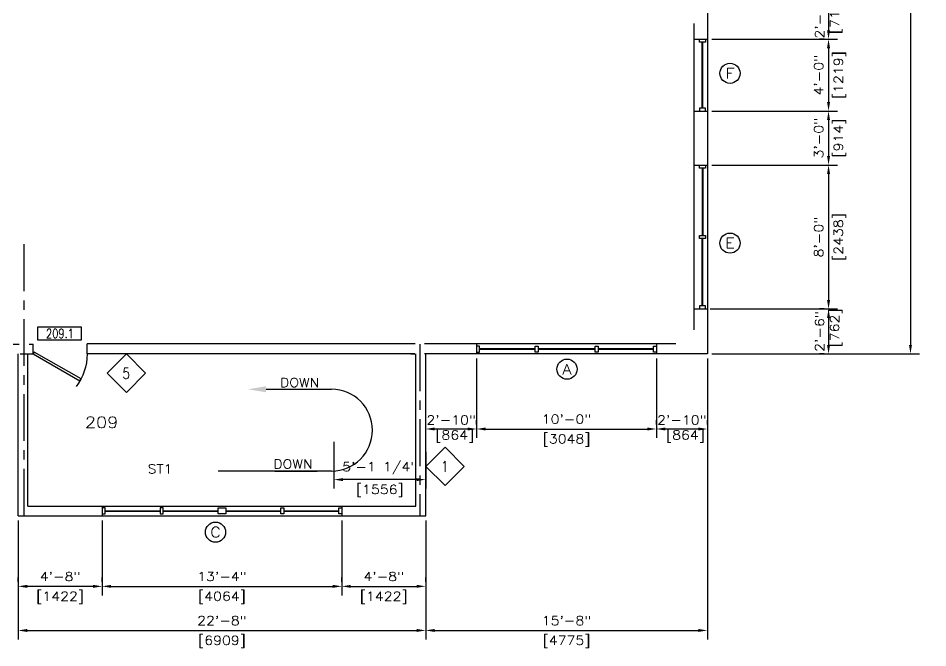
# Model space of a CAD drawing. Header units: inches. Extents: x -57 to 2699, y 7 to 1793.
# Drawn here: x 2092 to 2699, y 287 to 707 of the extents above; entities that cross this region are included whole.
import ezdxf
from ezdxf.enums import TextEntityAlignment as Align

# ---------------------------------------------------------------- set-up
doc = ezdxf.new("R2010")
doc.units = ezdxf.units.IN
doc.header["$MEASUREMENT"] = 0
doc.linetypes.add('CENTER', pattern=[2, 1.25, -0.25, 0.25, -0.25])
for name, color, linetype in [('Architectural_Floor_Plan_Door', 175, 'Continuous'), ('Architectural_Floor_Plan_Wall', 152, 'Continuous'), ('Architectural_Plan_Center', 134, 'CENTER'), ('Architectural_Plan_Dim', 40, 'Continuous'), ('Architectural_Plan_Text1', 40, 'Continuous'), ('Architectural_Plan_WinSec', 40, 'Continuous'), ('L11', 11, 'Continuous'), ('L133', 133, 'Continuous'), ('L4', 150, 'Continuous'), ('Section_SteelAngle', 40, 'Continuous'), ('TEXT2', 94, 'Continuous')]:
    doc.layers.add(name, color=color, linetype=linetype)
doc.styles.add('ROMANS-115', font='romans.shx', dxfattribs={"width": 1.15})
doc.styles.add('ROMANS-80', font='romans.shx', dxfattribs={"width": 0.8})
doc.styles.add('ROMANS80', font='romans.shx', dxfattribs={"width": 0.8})
doc.dimstyles.new('116-ROMANS-115-PS', dxfattribs={"dimscale": 96, "dimtxt": 0.0625, "dimasz": 0.0625, "dimexe": 0.0625, "dimexo": 0.03125, "dimgap": 0.03125, "dimtad": 1, "dimdec": 3, "dimrnd": 0.125, "dimzin": 1, "dimdsep": 46, "dimlunit": 4, "dimtxsty": 'ROMANS-115', "dimcen": 0.125, "dimclrd": 256, "dimclre": 256, "dimclrt": 256, "dimadec": 0, "dimazin": 0, "dimtfac": 1, "dimtdec": 3, "dimtofl": 0, "dimtmove": 0, "dimatfit": 0, "dimfxl": 1, "dimfrac": 2, "dimtolj": 1, "dimtzin": 0, "dimarcsym": 0})

# ---------------------------------------------------------------- blocks, each defined once
blk = doc.blocks.new('Door - Left Hung 36 in.')
blk.add_lwpolyline([(0.75, -1.3), (0, 0), (31.18, 18), (31.93, 16.7)], close=True)
blk.add_arc((0, 0), 36, 0, 37.31013)
blk = doc.blocks.new('*D232')
at = {"layer": 'Architectural_Plan_Dim', "lineweight": -2, "transparency": 16777216}
for p, q in [((2555.34, 1563.01), (2693.89, 1563.01)), ((2687.89, 1557.01), (2687.89, 489.01)), ((2555.34, 483.01), (2693.89, 483.01))]:
    blk.add_line(p, q, dxfattribs=at)
at = {"layer": 'Architectural_Plan_Dim', "transparency": 16777216}
for points in [[(2686.89, 1557.01), (2688.89, 1557.01), (2687.89, 1563.01)], [(2686.89, 489.01), (2688.89, 489.01), (2687.89, 483.01)]]:
    blk.add_solid(points, dxfattribs=at)
at = {"layer": 'DEFPOINTS', "color": 0, "transparency": 16777216}
for p in [(2552.34, 1563.01), (2552.34, 483.01), (2687.89, 483.01)]:
    blk.add_point(p, dxfattribs=at)
at = {"layer": 'Architectural_Plan_Dim', "transparency": 16777216, "char_height": 6, "attachment_point": 5, "rotation": 90, "style": 'ROMANS-115'}
for s, insert in [('\\A1;90\'-0"', (2681.32, 1023.01)), ('\\A1;[27432]', (2695.46, 1023.01))]:
    blk.add_mtext(s, dxfattribs=dict(at, insert=insert))
blk = doc.blocks.new('*D242')
at = {"layer": 'Architectural_Plan_Dim', "lineweight": -2, "transparency": 16777216}
for p, q in [((2092.34, 372.01), (2092.34, 292.54)), ((2364.34, 372.01), (2364.34, 292.54)), ((2098.34, 298.54), (2358.34, 298.54))]:
    blk.add_line(p, q, dxfattribs=at)
at = {"layer": 'Architectural_Plan_Dim', "transparency": 16777216}
for points in [[(2098.34, 299.54), (2098.34, 297.54), (2092.34, 298.54)], [(2358.34, 299.54), (2358.34, 297.54), (2364.34, 298.54)]]:
    blk.add_solid(points, dxfattribs=at)
at = {"layer": 'DEFPOINTS', "color": 0, "transparency": 16777216}
for p in [(2092.34, 375.01), (2364.34, 375.01), (2364.34, 298.54)]:
    blk.add_point(p, dxfattribs=at)
at = {"layer": 'Architectural_Plan_Dim', "transparency": 16777216, "char_height": 6, "attachment_point": 5, "style": 'ROMANS-115'}
for s, insert in [('\\A1;22\'-8"', (2228.34, 305.11)), ('\\A1;[6909]', (2228.34, 290.97))]:
    blk.add_mtext(s, dxfattribs=dict(at, insert=insert))
blk = doc.blocks.new('*D243')
at = {"layer": 'Architectural_Plan_Dim', "lineweight": -2, "transparency": 16777216}
for p, q in [((2552.34, 480.01), (2552.34, 292.54)), ((2364.34, 372.01), (2364.34, 292.54)), ((2370.34, 298.54), (2546.34, 298.54))]:
    blk.add_line(p, q, dxfattribs=at)
at = {"layer": 'Architectural_Plan_Dim', "transparency": 16777216}
for points in [[(2370.34, 299.54), (2370.34, 297.54), (2364.34, 298.54)], [(2546.34, 299.54), (2546.34, 297.54), (2552.34, 298.54)]]:
    blk.add_solid(points, dxfattribs=at)
at = {"layer": 'DEFPOINTS', "color": 0, "transparency": 16777216}
for p in [(2552.34, 483.01), (2364.34, 375.01), (2552.34, 298.54)]:
    blk.add_point(p, dxfattribs=at)
at = {"layer": 'Architectural_Plan_Dim', "transparency": 16777216, "char_height": 6, "attachment_point": 5, "style": 'ROMANS-115'}
for s, insert in [('\\A1;15\'-8"', (2458.34, 305.11)), ('\\A1;[4775]', (2458.34, 290.97))]:
    blk.add_mtext(s, dxfattribs=dict(at, insert=insert))
blk = doc.blocks.new('*D246')
at = {"layer": 'Architectural_Plan_Dim', "lineweight": -2, "transparency": 16777216}
for p, q in [((2303.09, 424.45), (2303.09, 393.18)), ((2364.34, 417.7), (2364.34, 393.18)), ((2358.34, 399.18), (2309.09, 399.18))]:
    blk.add_line(p, q, dxfattribs=at)
at = {"layer": 'Architectural_Plan_Dim', "transparency": 16777216}
for points in [[(2309.09, 400.18), (2309.09, 398.18), (2303.09, 399.18)], [(2358.34, 400.18), (2358.34, 398.18), (2364.34, 399.18)]]:
    blk.add_solid(points, dxfattribs=at)
at = {"layer": 'DEFPOINTS', "color": 0, "transparency": 16777216}
for p in [(2303.09, 427.45), (2364.34, 420.7), (2303.09, 399.18)]:
    blk.add_point(p, dxfattribs=at)
at = {"layer": 'Architectural_Plan_Dim', "transparency": 16777216, "char_height": 6, "attachment_point": 5, "style": 'ROMANS-115'}
for s, insert in [('\\A1;5\'-1 1/4"', (2333.71, 406.76)), ('\\A1;[1556]', (2333.71, 391.61))]:
    blk.add_mtext(s, dxfattribs=dict(at, insert=insert))
blk = doc.blocks.new('DOOR2')
at = {"layer": 'L4'}
for p, q in [((0, 13.18), (43.28, 13.18)), ((0, 0), (0, 13.18)), ((43.28, 13.18), (43.28, 0)), ((43.28, 0), (0, 0))]:
    blk.add_line(p, q, dxfattribs=at)
at = {"layer": 'L4', "style": 'ROMANS80', "width": 0.8}
blk.add_attdef('DOOR', text='', height=9, dxfattribs=at).set_placement((21.91, 6.68), align=Align.MIDDLE)
blk = doc.blocks.new('Window')
at = {"layer": 'L11'}
blk.add_circle((0.4356, 0.3589), 0.0609, dxfattribs=at)
at = {"layer": 'L133', "style": 'ROMANS-80', "width": 1.15}
blk.add_attdef('WINDOW', text='', height=0.0625, dxfattribs=at).set_placement((0.4356, 0.3589), align=Align.MIDDLE)
blk = doc.blocks.new('*D269')
at = {"layer": 'Architectural_Plan_Dim', "lineweight": -2, "transparency": 16777216}
for p, q in [((2555.34, 609.01), (2639.21, 609.01)), ((2633.21, 603.01), (2633.21, 519.01)), ((2554.09, 513.01), (2639.21, 513.01))]:
    blk.add_line(p, q, dxfattribs=at)
at = {"layer": 'Architectural_Plan_Dim', "transparency": 16777216}
for points in [[(2632.21, 603.01), (2634.21, 603.01), (2633.21, 609.01)], [(2632.21, 519.01), (2634.21, 519.01), (2633.21, 513.01)]]:
    blk.add_solid(points, dxfattribs=at)
at = {"layer": 'DEFPOINTS', "color": 0, "transparency": 16777216}
for p in [(2552.34, 609.01), (2551.09, 513.01), (2633.21, 513.01)]:
    blk.add_point(p, dxfattribs=at)
at = {"layer": 'Architectural_Plan_Dim', "transparency": 16777216, "char_height": 6, "attachment_point": 5, "rotation": 90, "style": 'ROMANS-115'}
for s, insert in [('\\A1;8\'-0"', (2626.64, 561.01)), ('\\A1;[2438]', (2640.78, 561.01))]:
    blk.add_mtext(s, dxfattribs=dict(at, insert=insert))
blk = doc.blocks.new('*D270')
at = {"layer": 'Architectural_Plan_Dim', "lineweight": -2, "transparency": 16777216}
for p, q in [((2630.21, 513.01), (2627.21, 513.01)), ((2633.21, 507.01), (2633.21, 489.01)), ((2630.21, 483.01), (2627.21, 483.01))]:
    blk.add_line(p, q, dxfattribs=at)
at = {"layer": 'Architectural_Plan_Dim', "transparency": 16777216}
for points in [[(2632.21, 507.01), (2634.21, 507.01), (2633.21, 513.01)], [(2632.21, 489.01), (2634.21, 489.01), (2633.21, 483.01)]]:
    blk.add_solid(points, dxfattribs=at)
at = {"layer": 'DEFPOINTS', "color": 0, "transparency": 16777216}
for p in [(2633.21, 513.01), (2633.21, 483.01), (2633.21, 483.01)]:
    blk.add_point(p, dxfattribs=at)
at = {"layer": 'Architectural_Plan_Dim', "transparency": 16777216, "insert": (2633.21, 498.01), "char_height": 6, "attachment_point": 5, "rotation": 90, "style": 'ROMANS-115'}
blk.add_mtext('\\A1;2\'-6"\\P [762]', dxfattribs=at)
blk = doc.blocks.new('*D272')
at = {"layer": 'Architectural_Plan_Dim', "lineweight": -2, "transparency": 16777216}
for p, q in [((2555.34, 693.01), (2639.21, 693.01)), ((2633.21, 687.01), (2633.21, 651.01)), ((2555.34, 645.01), (2639.21, 645.01))]:
    blk.add_line(p, q, dxfattribs=at)
at = {"layer": 'Architectural_Plan_Dim', "transparency": 16777216}
for points in [[(2632.21, 687.01), (2634.21, 687.01), (2633.21, 693.01)], [(2632.21, 651.01), (2634.21, 651.01), (2633.21, 645.01)]]:
    blk.add_solid(points, dxfattribs=at)
at = {"layer": 'DEFPOINTS', "color": 0, "transparency": 16777216}
for p in [(2552.34, 693.01), (2552.34, 645.01), (2633.21, 645.01)]:
    blk.add_point(p, dxfattribs=at)
at = {"layer": 'Architectural_Plan_Dim', "transparency": 16777216, "char_height": 6, "attachment_point": 5, "rotation": 90, "style": 'ROMANS-115'}
for s, insert in [('\\A1;4\'-0"', (2626.64, 669.01)), ('\\A1;[1219]', (2640.78, 669.01))]:
    blk.add_mtext(s, dxfattribs=dict(at, insert=insert))
blk = doc.blocks.new('*D274')
at = {"layer": 'Architectural_Plan_Dim', "lineweight": -2, "transparency": 16777216}
for p, q in [((2636.21, 645.01), (2639.21, 645.01)), ((2633.21, 639.01), (2633.21, 615.01)), ((2636.21, 609.01), (2639.21, 609.01))]:
    blk.add_line(p, q, dxfattribs=at)
at = {"layer": 'Architectural_Plan_Dim', "transparency": 16777216}
for points in [[(2632.21, 639.01), (2634.21, 639.01), (2633.21, 645.01)], [(2632.21, 615.01), (2634.21, 615.01), (2633.21, 609.01)]]:
    blk.add_solid(points, dxfattribs=at)
at = {"layer": 'DEFPOINTS', "color": 0, "transparency": 16777216}
for p in [(2633.21, 645.01), (2633.21, 609.01), (2633.21, 609.01)]:
    blk.add_point(p, dxfattribs=at)
at = {"layer": 'Architectural_Plan_Dim', "transparency": 16777216, "char_height": 6, "attachment_point": 5, "rotation": 90, "style": 'ROMANS-115'}
for s, insert in [('\\A1;3\'-0"', (2626.64, 627.01)), ('\\A1;[914]', (2640.78, 627.01))]:
    blk.add_mtext(s, dxfattribs=dict(at, insert=insert))
blk = doc.blocks.new('*D275')
at = {"layer": 'Architectural_Plan_Dim', "lineweight": -2, "transparency": 16777216}
for p, q in [((2630.21, 721.01), (2627.21, 721.01)), ((2633.21, 715.01), (2633.21, 699.01)), ((2630.21, 693.01), (2627.21, 693.01))]:
    blk.add_line(p, q, dxfattribs=at)
at = {"layer": 'Architectural_Plan_Dim', "transparency": 16777216}
for points in [[(2632.21, 715.01), (2634.21, 715.01), (2633.21, 721.01)], [(2632.21, 699.01), (2634.21, 699.01), (2633.21, 693.01)]]:
    blk.add_solid(points, dxfattribs=at)
at = {"layer": 'DEFPOINTS', "color": 0, "transparency": 16777216}
for p in [(2633.21, 721.01), (2633.21, 693.01), (2633.21, 693.01)]:
    blk.add_point(p, dxfattribs=at)
at = {"layer": 'Architectural_Plan_Dim', "transparency": 16777216, "insert": (2633.21, 707.01), "char_height": 6, "attachment_point": 5, "rotation": 90, "style": 'ROMANS-115'}
blk.add_mtext('\\A1;2\'-4"\\P [711]', dxfattribs=at)
blk = doc.blocks.new('*D308')
at = {"layer": 'Architectural_Plan_Dim', "lineweight": -2, "transparency": 16777216}
for p, q in [((2148.34, 372.01), (2148.34, 321.97)), ((2308.34, 372.01), (2308.34, 321.97)), ((2154.34, 327.97), (2302.34, 327.97))]:
    blk.add_line(p, q, dxfattribs=at)
at = {"layer": 'Architectural_Plan_Dim', "transparency": 16777216}
for points in [[(2154.34, 328.97), (2154.34, 326.97), (2148.34, 327.97)], [(2302.34, 328.97), (2302.34, 326.97), (2308.34, 327.97)]]:
    blk.add_solid(points, dxfattribs=at)
at = {"layer": 'DEFPOINTS', "color": 0, "transparency": 16777216}
for p in [(2148.34, 375.01), (2308.34, 375.01), (2308.34, 327.97)]:
    blk.add_point(p, dxfattribs=at)
at = {"layer": 'Architectural_Plan_Dim', "transparency": 16777216, "char_height": 6, "attachment_point": 5, "style": 'ROMANS-115'}
for s, insert in [('\\A1;13\'-4"', (2228.34, 334.54)), ('\\A1;[4064]', (2228.34, 320.4))]:
    blk.add_mtext(s, dxfattribs=dict(at, insert=insert))
blk = doc.blocks.new('*D309')
at = {"layer": 'Architectural_Plan_Dim', "lineweight": -2, "transparency": 16777216}
for p, q in [((2092.34, 330.97), (2092.34, 333.97)), ((2148.34, 330.97), (2148.34, 333.97)), ((2142.34, 327.97), (2098.34, 327.97))]:
    blk.add_line(p, q, dxfattribs=at)
at = {"layer": 'Architectural_Plan_Dim', "transparency": 16777216}
for points in [[(2098.34, 328.97), (2098.34, 326.97), (2092.34, 327.97)], [(2142.34, 328.97), (2142.34, 326.97), (2148.34, 327.97)]]:
    blk.add_solid(points, dxfattribs=at)
at = {"layer": 'DEFPOINTS', "color": 0, "transparency": 16777216}
for p in [(2092.34, 327.97), (2092.34, 327.97), (2148.34, 327.97)]:
    blk.add_point(p, dxfattribs=at)
at = {"layer": 'Architectural_Plan_Dim', "transparency": 16777216, "char_height": 6, "attachment_point": 5, "style": 'ROMANS-115'}
for s, insert in [('\\A1;4\'-8"', (2120.34, 334.54)), ('\\A1;[1422]', (2120.34, 320.4))]:
    blk.add_mtext(s, dxfattribs=dict(at, insert=insert))
blk = doc.blocks.new('*D310')
at = {"layer": 'Architectural_Plan_Dim', "lineweight": -2, "transparency": 16777216}
for p, q in [((2308.34, 330.97), (2308.34, 333.97)), ((2364.34, 330.97), (2364.34, 333.97)), ((2314.34, 327.97), (2358.34, 327.97))]:
    blk.add_line(p, q, dxfattribs=at)
at = {"layer": 'Architectural_Plan_Dim', "transparency": 16777216}
for points in [[(2314.34, 328.97), (2314.34, 326.97), (2308.34, 327.97)], [(2358.34, 328.97), (2358.34, 326.97), (2364.34, 327.97)]]:
    blk.add_solid(points, dxfattribs=at)
at = {"layer": 'DEFPOINTS', "color": 0, "transparency": 16777216}
for p in [(2308.34, 327.97), (2364.34, 327.97), (2364.34, 327.97)]:
    blk.add_point(p, dxfattribs=at)
at = {"layer": 'Architectural_Plan_Dim', "transparency": 16777216, "char_height": 6, "attachment_point": 5, "style": 'ROMANS-115'}
for s, insert in [('\\A1;4\'-8"', (2336.34, 334.54)), ('\\A1;[1422]', (2336.34, 320.4))]:
    blk.add_mtext(s, dxfattribs=dict(at, insert=insert))
blk = doc.blocks.new('*D313')
at = {"layer": 'Architectural_Plan_Dim', "lineweight": -2, "transparency": 16777216}
for p, q in [((2398.34, 480.01), (2398.34, 426.94)), ((2518.34, 480.01), (2518.34, 426.94)), ((2404.34, 432.94), (2512.34, 432.94))]:
    blk.add_line(p, q, dxfattribs=at)
at = {"layer": 'Architectural_Plan_Dim', "transparency": 16777216}
for points in [[(2404.34, 433.94), (2404.34, 431.94), (2398.34, 432.94)], [(2512.34, 433.94), (2512.34, 431.94), (2518.34, 432.94)]]:
    blk.add_solid(points, dxfattribs=at)
at = {"layer": 'DEFPOINTS', "color": 0, "transparency": 16777216}
for p in [(2398.34, 483.01), (2518.34, 483.01), (2518.34, 432.94)]:
    blk.add_point(p, dxfattribs=at)
at = {"layer": 'Architectural_Plan_Dim', "transparency": 16777216, "char_height": 6, "attachment_point": 5, "style": 'ROMANS-115'}
for s, insert in [('\\A1;10\'-0"', (2458.34, 439.51)), ('\\A1;[3048]', (2458.34, 425.37))]:
    blk.add_mtext(s, dxfattribs=dict(at, insert=insert))
blk = doc.blocks.new('*D314')
at = {"layer": 'Architectural_Plan_Dim', "lineweight": -2, "transparency": 16777216}
for p, q in [((2364.34, 435.94), (2364.34, 438.94)), ((2398.34, 435.94), (2398.34, 438.94)), ((2392.34, 432.94), (2370.34, 432.94))]:
    blk.add_line(p, q, dxfattribs=at)
at = {"layer": 'Architectural_Plan_Dim', "transparency": 16777216}
for points in [[(2370.34, 433.94), (2370.34, 431.94), (2364.34, 432.94)], [(2392.34, 433.94), (2392.34, 431.94), (2398.34, 432.94)]]:
    blk.add_solid(points, dxfattribs=at)
at = {"layer": 'DEFPOINTS', "color": 0, "transparency": 16777216}
for p in [(2364.34, 432.94), (2364.34, 432.94), (2398.34, 432.94)]:
    blk.add_point(p, dxfattribs=at)
at = {"layer": 'Architectural_Plan_Dim', "transparency": 16777216, "insert": (2381.34, 432.94), "char_height": 6, "attachment_point": 5, "style": 'ROMANS-115'}
blk.add_mtext('\\A1;2\'-10"\\P [864]', dxfattribs=at)
blk = doc.blocks.new('*D315')
at = {"layer": 'Architectural_Plan_Dim', "lineweight": -2, "transparency": 16777216}
for p, q in [((2518.34, 435.94), (2518.34, 438.94)), ((2552.34, 435.94), (2552.34, 438.94)), ((2546.34, 432.94), (2524.34, 432.94))]:
    blk.add_line(p, q, dxfattribs=at)
at = {"layer": 'Architectural_Plan_Dim', "transparency": 16777216}
for points in [[(2524.34, 433.94), (2524.34, 431.94), (2518.34, 432.94)], [(2546.34, 433.94), (2546.34, 431.94), (2552.34, 432.94)]]:
    blk.add_solid(points, dxfattribs=at)
at = {"layer": 'DEFPOINTS', "color": 0, "transparency": 16777216}
for p in [(2518.34, 432.94), (2518.34, 432.94), (2552.34, 432.94)]:
    blk.add_point(p, dxfattribs=at)
at = {"layer": 'Architectural_Plan_Dim', "transparency": 16777216, "insert": (2535.34, 432.94), "char_height": 6, "attachment_point": 5, "style": 'ROMANS-115'}
blk.add_mtext('\\A1;2\'-10"\\P [864]', dxfattribs=at)
blk = doc.blocks.new('Wall Number')
at = {"color": 5}
blk.add_lwpolyline([(-21.4, -21.4), (0, 0), (-21.4, 21.4), (-42.9, 0)], close=True, dxfattribs=at)
at = {"layer": 'TEXT2', "style": 'ROMANS80', "width": 0.8}
blk.add_attdef('WALL', text='', height=12, dxfattribs=at).set_placement((-21.6, -0.1), align=Align.MIDDLE)

msp = doc.modelspace()

# ---------------------------------------------------------------- linework, layer by layer
at = {"layer": 'Architectural_Floor_Plan_Wall'}
for p, q in [((2552.33909027, 1563.00836199), (2552.33909027, 483.00836199)), ((2543.33909027, 703.38336399), (2543.33909027, 499.13335999)), ((2543.33909027, 693.00836199), (2552.33909027, 693.00836199)), ((2543.33909027, 645.00836199), (2552.33909027, 645.00836199)), ((2543.33909027, 609.00836199), (2552.33909027, 609.00836199)), ((2543.33909027, 513.00836199), (2552.33909027, 513.00836199)), ((1925.46409027, 489.50836199), (2093.08909027, 489.50836199)), ((2099.58909027, 489.50836199), (2102.33909027, 489.50836199)), ((2102.33909027, 483.00836199), (2102.33909027, 489.50836199)), ((2138.33954027, 483.00836199), (2138.33954027, 489.75836199)), ((2357.21409227, 489.75836199), (2138.33954027, 489.75836199)), ((2531.21409027, 489.75836199), (2363.46408827, 489.75836199)), ((2398.33909027, 489.75836199), (2398.33909027, 483.00836199)), ((2398.33909027, 489.50836199), (2398.33909027, 483.00836199)), ((2518.33909027, 489.75836199), (2518.33909027, 483.00836199)), ((2092.33909027, 375.00836199), (2092.33909027, 483.00836199)), ((2093.58909027, 483.00836199), (2102.33909027, 483.00836199)), ((2098.83909027, 381.50836199), (2098.83909027, 483.00836199)), ((2357.08909027, 483.00836199), (2138.33954027, 483.00836199)), ((2354.33909027, 483.00836199), (2357.08909027, 483.00836199)), ((2357.83909027, 381.50836199), (2357.83909027, 483.00836199)), ((2552.33909027, 483.00836199), (2363.58909027, 483.00836199)), ((2364.33909027, 375.00836199), (2364.33909027, 483.00836199)), ((2098.83909027, 381.50836199), (2357.83909027, 381.50836199)), ((2148.33909027, 381.50836199), (2148.33909027, 375.00836199)), ((2308.33909027, 381.50836199), (2308.33909027, 375.00836199)), ((2092.33909027, 375.00836199), (2364.33909027, 375.00836199))]:
    msp.add_line(p, q, dxfattribs=at)
at = {"layer": 'Architectural_Plan_Center', "ltscale": 25}
for p, q in [((2096.33909027, 375.00836199), (2096.33909027, 560.75836199)), ((2360.33909027, 489.50836199), (2360.33909027, 375.00836199))]:
    msp.add_line(p, q, dxfattribs=at)
at = {"layer": 'Architectural_Plan_Dim'}
for p, q in [((2257.74329747, 459.44309093), (2301.46409027, 459.44309093)), ((2301.46409027, 404.88336199), (2225.72743699, 404.88336199))]:
    msp.add_line(p, q, dxfattribs=at)
msp.add_arc((2301.46409027, 432.16322646), 27.27986447, 270, 90, dxfattribs=at)
msp.add_solid([(2257.74329747, 457.44309093), (2257.74329747, 461.44309093), (2245.74329748, 459.44309093)], dxfattribs=at)
at = {"layer": 'Architectural_Plan_WinSec'}
for p, q in [((2548.90159027, 647.00836199), (2548.90159027, 691.00836199)), ((2549.27659027, 647.00836199), (2549.27659027, 691.00836199)), ((2548.90159027, 607.00836199), (2548.90159027, 562.00836199)), ((2549.27659027, 607.00836199), (2549.27659027, 562.00836199)), ((2548.90159027, 515.00836199), (2548.90159027, 560.00836199)), ((2549.27659027, 515.00836199), (2549.27659027, 560.00836199)), ((2437.33909027, 486.44586199), (2400.33909027, 486.44586199)), ((2437.33909027, 486.07086199), (2400.33909027, 486.07086199)), ((2477.33909027, 486.44586199), (2439.33909027, 486.44586199)), ((2477.33909027, 486.07086199), (2439.33909027, 486.07086199)), ((2516.33909027, 486.44586199), (2479.33909027, 486.44586199)), ((2516.33909027, 486.07086199), (2479.33909027, 486.07086199)), ((2150.33909027, 378.44586199), (2187.08909027, 378.44586199)), ((2150.33909027, 378.07086199), (2187.08909027, 378.07086199)), ((2189.08909027, 378.44586199), (2225.83909027, 378.44586199)), ((2189.08909027, 378.07086199), (2225.83909027, 378.07086199)), ((2230.83909027, 378.44586199), (2267.58909027, 378.44586199)), ((2230.83909027, 378.07086199), (2267.58909027, 378.07086199)), ((2269.58909027, 378.44586199), (2306.33909027, 378.44586199)), ((2269.58909027, 378.07086199), (2306.33909027, 378.07086199))]:
    msp.add_line(p, q, dxfattribs=at)
for points in [[(2551.08909027, 693.00836199), (2551.08909027, 691.00836199), (2547.08909027, 691.00836199), (2547.08909027, 693.00836199)], [(2551.08909027, 645.00836199), (2551.08909027, 647.00836199), (2547.08909027, 647.00836199), (2547.08909027, 645.00836199)], [(2551.08909027, 645.00836199), (2551.08909027, 647.00836199), (2547.08909027, 647.00836199), (2547.08909027, 645.00836199)], [(2551.08909027, 609.00836199), (2551.08909027, 607.00836199), (2547.08909027, 607.00836199), (2547.08909027, 609.00836199)], [(2551.08909027, 609.00836199), (2551.08909027, 607.00836199), (2547.08909027, 607.00836199), (2547.08909027, 609.00836199)], [(2551.08909027, 562.00836199), (2551.08909027, 560.00836199), (2547.08909027, 560.00836199), (2547.08909027, 562.00836199)], [(2551.08909027, 562.00836199), (2551.08909027, 560.00836199), (2547.08909027, 560.00836199), (2547.08909027, 562.00836199)], [(2551.08909027, 513.00836199), (2551.08909027, 515.00836199), (2547.08909027, 515.00836199), (2547.08909027, 513.00836199)], [(2551.08909027, 513.00836199), (2551.08909027, 515.00836199), (2547.08909027, 515.00836199), (2547.08909027, 513.00836199)], [(2398.33909027, 484.25836199), (2400.33909027, 484.25836199), (2400.33909027, 488.25836199), (2398.33909027, 488.25836199)], [(2439.33909027, 484.25836199), (2437.33909027, 484.25836199), (2437.33909027, 488.25836199), (2439.33909027, 488.25836199)], [(2439.33909027, 484.25836199), (2437.33909027, 484.25836199), (2437.33909027, 488.25836199), (2439.33909027, 488.25836199)], [(2479.33909027, 484.25836199), (2477.33909027, 484.25836199), (2477.33909027, 488.25836199), (2479.33909027, 488.25836199)], [(2518.33909027, 484.25836199), (2516.33909027, 484.25836199), (2516.33909027, 488.25836199), (2518.33909027, 488.25836199)], [(2148.33909027, 376.25836199), (2150.33909027, 376.25836199), (2150.33909027, 380.25836199), (2148.33909027, 380.25836199)], [(2187.08909027, 376.25836199), (2189.08909027, 376.25836199), (2189.08909027, 380.25836199), (2187.08909027, 380.25836199)], [(2187.08909027, 376.25836199), (2189.08909027, 376.25836199), (2189.08909027, 380.25836199), (2187.08909027, 380.25836199)], [(2230.83909027, 376.25836199), (2225.83909027, 376.25836199), (2225.83909027, 380.25836199), (2230.83909027, 380.25836199)], [(2269.58909027, 376.25836199), (2267.58909027, 376.25836199), (2267.58909027, 380.25836199), (2269.58909027, 380.25836199)], [(2269.58909027, 376.25836199), (2267.58909027, 376.25836199), (2267.58909027, 380.25836199), (2269.58909027, 380.25836199)], [(2308.33909027, 376.25836199), (2306.33909027, 376.25836199), (2306.33909027, 380.25836199), (2308.33909027, 380.25836199)]]:
    msp.add_lwpolyline(points, close=True, dxfattribs=at)
at = {"layer": 'Section_SteelAngle'}
msp.add_line((2263.59576363, 404.88336199), (2291.84603308, 404.88336199), dxfattribs=at)

# ---------------------------------------------------------------- block references
at = {"layer": 'Architectural_Floor_Plan_Door', "xscale": -1.000012499999684, "yscale": 1.000012500000139, "zscale": 1.0000125, "rotation": 180}
msp.add_blockref('Door - Left Hung 36 in.', (2102.33909027, 483.00836199), dxfattribs=at)
at = {"layer": 'Architectural_Plan_Dim', "xscale": 0.5999999998774584, "yscale": 0.5999999998774584, "zscale": 0.5999999998774584}
for p, values in [((2177.40094844, 470.14018663), {'WALL': '5'}), ((2390.07544099, 408.03513159), {'WALL': '1'})]:
    msp.add_blockref('Wall Number', p, dxfattribs=at).add_auto_attribs(values)
at = {"layer": 'Architectural_Plan_Text1'}
for name, p, xscale, yscale, zscale, values in [('Window', (2519.34831592, 630.62062763), 110.3999999774674, 110.3999999774564, 110.3999999774586, {'WINDOW': 'F'}), ('Window', (2519.34831592, 517.34577305), 110.3999999774674, 110.3999999774564, 110.3999999774586, {'WINDOW': 'E'}), ('DOOR2', (2105.55764878, 492.19781903), 0.6679199998853199, 0.667919999863492, 0.667919999863625, {'DOOR': '209.1'}), ('Window', (2410.54645531, 433.22097142), 110.3999999774674, 110.3999999774564, 110.3999999774586, {'WINDOW': 'A'}), ('Window', (2175.94732126, 324.50989271), 110.3999999774674, 110.3999999774564, 110.3999999774586, {'WINDOW': 'C'})]:
    msp.add_blockref(name, p, dxfattribs=dict(at, xscale=xscale, yscale=yscale, zscale=zscale)).add_auto_attribs(values)

# ---------------------------------------------------------------- texts
at = {"layer": 'Architectural_Plan_Dim', "style": 'ROMANS-115', "width": 1.15}
for p in [(2267.06358807, 460.94146189), (2262.58476107, 406.57563085)]:
    msp.add_text('DOWN', height=5.999999999, dxfattribs=at).set_placement(p)
at = {"layer": 'Architectural_Plan_Text1', "color": 71, "style": 'ROMANS-115', "width": 1.15}
msp.add_text('209', height=7.499999998, dxfattribs=at).set_placement((2136.9331168, 433.66570697))
at = {"layer": 'Architectural_Plan_Text1', "style": 'ROMANS-115', "width": 1.15}
msp.add_text('ST1', height=5.999999999, dxfattribs=at).set_placement((2178.76565679, 403.36200968))

# ---------------------------------------------------------------- dimensions: what is measured, and where the dimension line sits
at = {"layer": 'Architectural_Plan_Dim'}
for base, p1, p2, angle, picture, middle in [((2687.8880575115, 483.0083619908), (2552.3390902681, 1563.0083619908), (2552.3390902681, 483.0083619908), 90, '*D232', (2687.8880575115, 1023.0083619908)), ((2633.2067569537, 645.0083619908), (2552.3390902681, 693.0083619908), (2552.3390902681, 645.0083619908), 90, '*D272', (2633.2067569537, 669.0083619908)), ((2633.2067569537, 609.0083619908), (2633.2067569537, 645.0083619908), (2633.2067569537, 609.0083619908), 90, '*D274', (2633.2067569537, 627.0083619908)), ((2633.2067569537, 513.0083619908), (2552.3390902681, 609.0083619908), (2551.089090268, 513.0083619908), 90, '*D269', (2633.2067569537, 561.0083619908)), ((2303.0890902681, 399.1841707366), (2364.3390902681, 420.7047656826), (2303.0890902681, 427.4547656826), 180, '*D246', (2333.7140902681, 399.1841707366)), ((2364.3390902681, 327.968530985), (2308.339090268, 327.968530985), (2364.3390902681, 327.968530985), 180, '*D310', (2336.339090268, 327.968530985))]:
    dim = msp.add_linear_dim(base=base, p1=p1, p2=p2, angle=angle, dimstyle='116-ROMANS-115-PS', override={"dimdec": 6, "dimlfac": -192, "dimrnd": 0, "dimpost": '\\X', "dimtdec": 6}, dxfattribs=at)
    dim.commit()
    dim.dimension.update_dxf_attribs({"geometry": picture, "text_midpoint": middle})
for base, p1, p2, picture, middle in [((2633.2067569537, 693.0083619908), (2633.2067569537, 721.0083619908), (2633.2067569537, 693.0083619908), '*D275', (2633.2067569537, 707.0083619908)), ((2633.2067569537, 483.0083620721), (2633.2067569537, 513.0083619908), (2633.2067569537, 483.0083620721), '*D270', (2633.2067569537, 498.0083620314))]:
    dim = msp.add_linear_dim(base=base, p1=p1, p2=p2, angle=90, dimstyle='116-ROMANS-115-PS', override={"dimdec": 6, "dimlfac": -192, "dimrnd": 0, "dimpost": '\\X', "dimtdec": 6}, dxfattribs=at)
    dim.commit()
    dim.dimension.update_dxf_attribs({"geometry": picture, "text_midpoint": middle, "dimtype": 160})
for base, p1, p2, picture, middle in [((2552.3390902681, 298.5427201819), (2364.3390902681, 375.0083619908), (2552.3390902681, 483.0083619908), '*D243', (2458.3390902681, 298.5427201819)), ((2518.339090268, 432.9407311926), (2398.339090268, 483.0083619908), (2518.339090268, 483.0083619908), '*D313', (2458.339090268, 432.9407311926)), ((2364.3390902681, 298.5427201819), (2092.339090268, 375.0083619908), (2364.3390902681, 375.0083619908), '*D242', (2228.339090268, 298.5427201819)), ((2308.339090268, 327.968530985), (2148.3390902681, 375.0083619908), (2308.339090268, 375.0083619908), '*D308', (2228.339090268, 327.968530985)), ((2092.339090268, 327.968530985), (2148.3390902681, 327.968530985), (2092.339090268, 327.968530985), '*D309', (2120.3390902681, 327.968530985))]:
    dim = msp.add_linear_dim(base=base, p1=p1, p2=p2, dimstyle='116-ROMANS-115-PS', override={"dimdec": 6, "dimlfac": -192, "dimrnd": 0, "dimpost": '\\X', "dimtdec": 6}, dxfattribs=at)
    dim.commit()
    dim.dimension.update_dxf_attribs({"geometry": picture, "text_midpoint": middle})
for base, p1, p2, picture, middle in [((2364.339090268, 432.9407311926), (2398.339090268, 432.9407311926), (2364.339090268, 432.9407311926), '*D314', (2381.339090268, 432.9407311926)), ((2518.339090268, 432.9407311926), (2552.339090268, 432.9407311926), (2518.339090268, 432.9407311926), '*D315', (2535.339090268, 432.9407311926))]:
    dim = msp.add_linear_dim(base=base, p1=p1, p2=p2, dimstyle='116-ROMANS-115-PS', override={"dimdec": 6, "dimlfac": -192, "dimrnd": 0, "dimpost": '\\X', "dimtdec": 6}, dxfattribs=at)
    dim.commit()
    dim.dimension.update_dxf_attribs({"geometry": picture, "text_midpoint": middle, "dimtype": 160})

doc.saveas('drawing.dxf')
